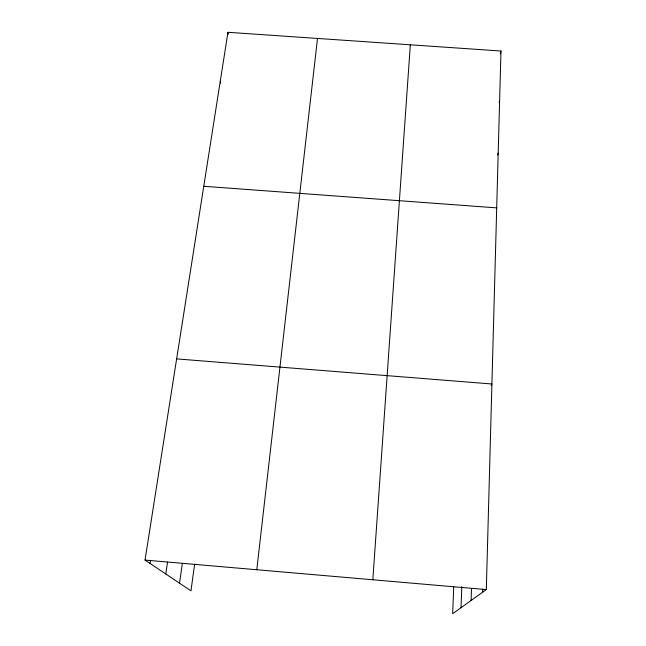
<?xml version="1.0" encoding="UTF-8"?>
<svg xmlns="http://www.w3.org/2000/svg" width="646" height="646" viewBox="0 0 646 646"><rect width="100%" height="100%" fill="white"/><g stroke="black" fill="none" stroke-linecap="round" stroke-linejoin="round"><path stroke-width="0.97" d="M453.742 586.616L452.668 613.7L486.317 589.58L500.973 51.018L227.957 32.3L145.027 560.082L190.958 590.848L194.64 564.224M482.643 592.212L482.732 589.192M471.095 600.489L471.491 588.482M461.034 607.708L461.801 586.633M372.831 579.769L410.331 44.8M256.793 569.748L317.509 38.437M179.523 583.185L182.334 563.482M165.78 573.987L167.556 562.028M150.034 563.441L150.494 560.478M500.279 53.836L500.973 51.018M499.108 102.762L499.616 100.849M497.638 155.008L498.195 153.078M491.13 385.614L491.913 383.99L176.641 358.893M203.765 186.274L496.709 207.875M145.027 560.082L486.317 589.58M220.27 81.234L220.666 83.197M227.957 32.3L228.296 34.222"/></g></svg>
